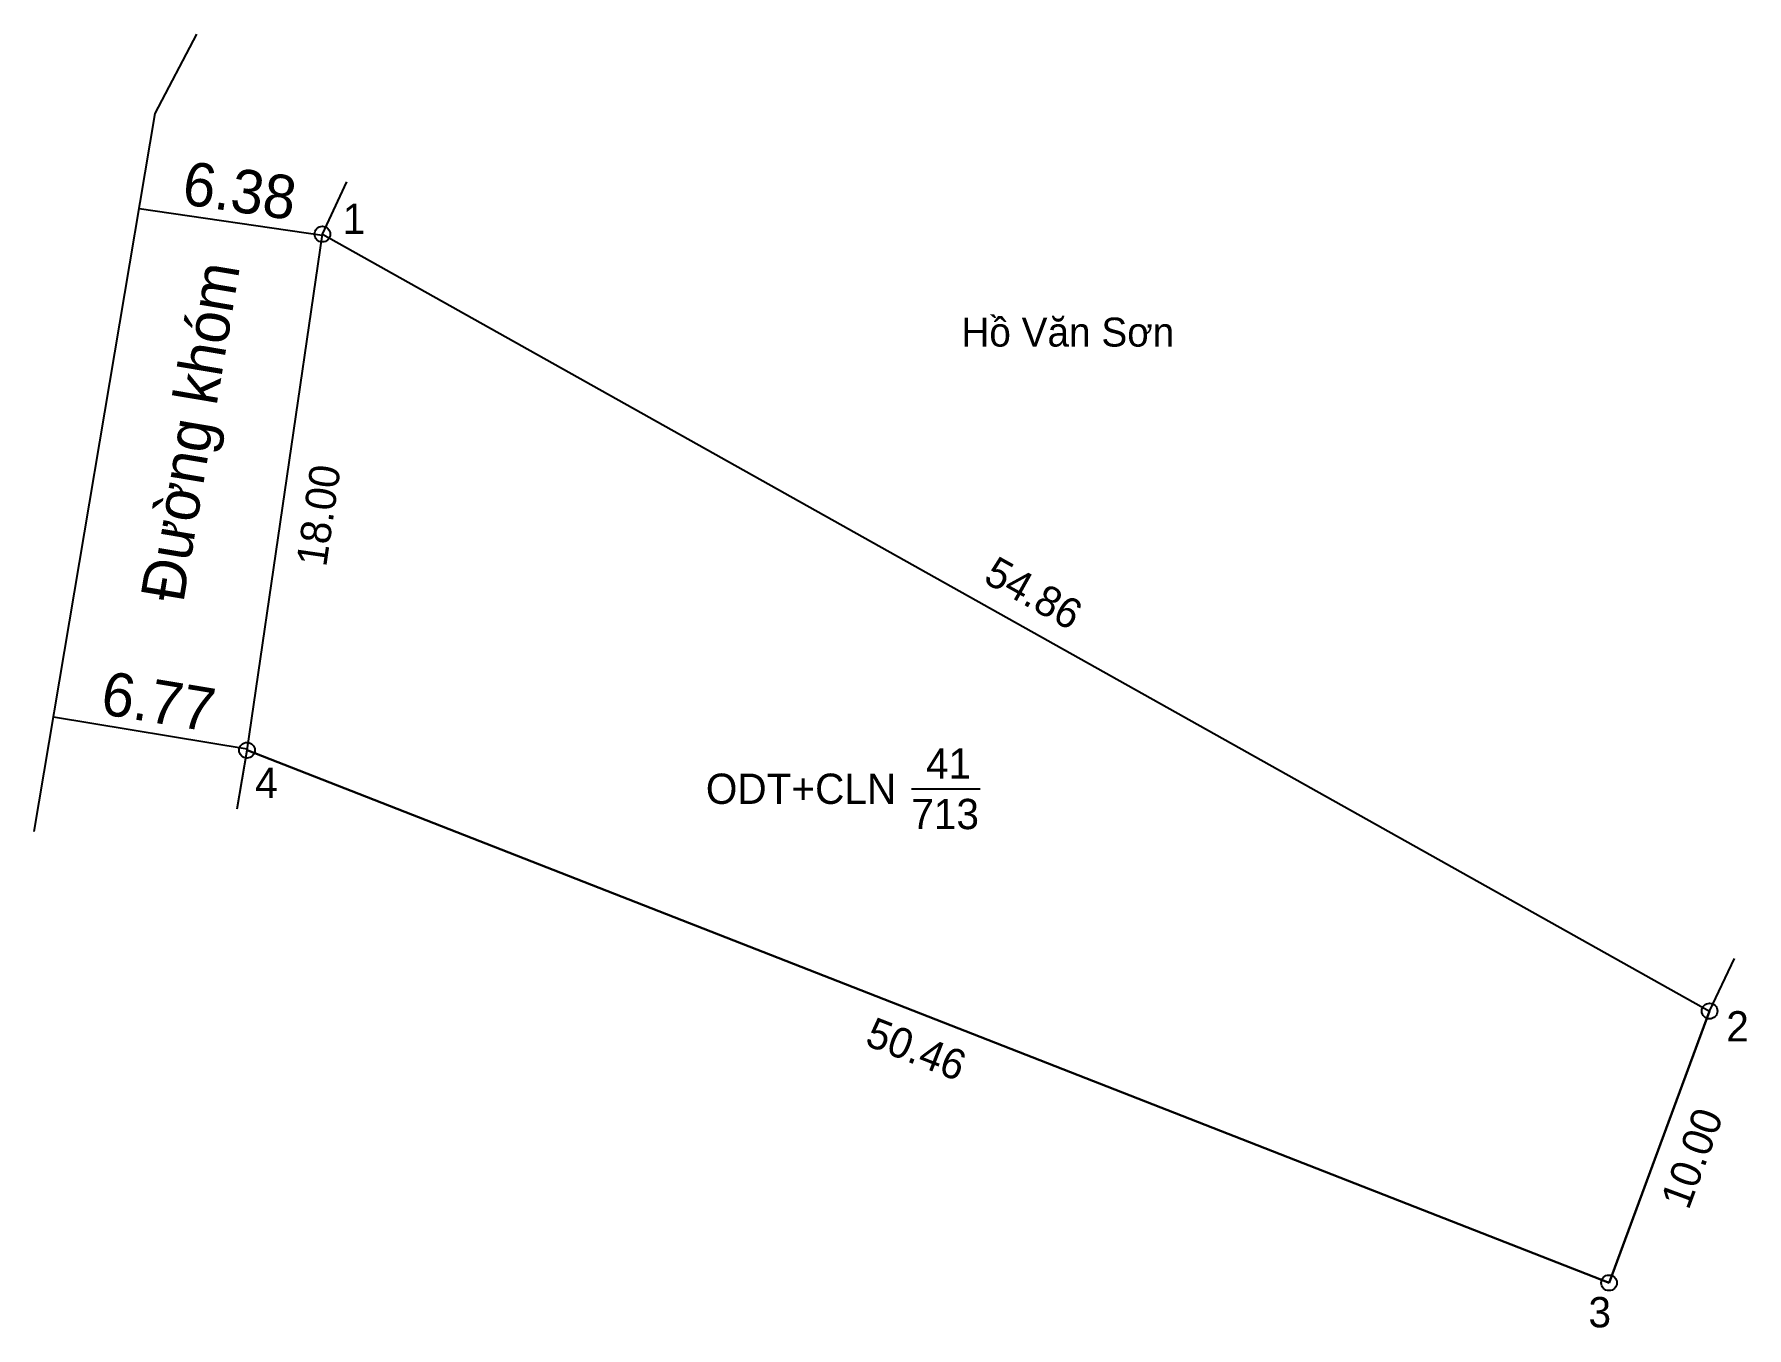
# Model space of a CAD drawing. Extents: x 535859 to 535918.1, y 1839153.6 to 1839198.3.
import ezdxf

# ---------------------------------------------------------------- set-up
doc = ezdxf.new("R2010")
doc.units = 0
for name, color, linetype in [('CanhThua', 7, 'Continuous'), ('ChieuDaiCanhThua', 7, 'Continuous'), ('Level 1', 7, 'Continuous'), ('Level 10', 7, 'Continuous'), ('Level 16', 7, 'Continuous'), ('MocDinhThua', 7, 'Continuous'), ('NhanDiaChinhThua', 7, 'Continuous'), ('SoHieuDinhThua', 7, 'Continuous')]:
    doc.layers.add(name, color=color, linetype=linetype)

msp = doc.modelspace()

# ---------------------------------------------------------------- linework, layer by layer
at = {"layer": 'CanhThua'}
for p, q in [((535866.34, 1839173.56), (535868.94, 1839191.37)), ((535868.94, 1839191.37), (535916.8, 1839164.56)), ((535913.33, 1839155.18), (535866.34, 1839173.56)), ((535916.8, 1839164.56), (535913.33, 1839155.18))]:
    msp.add_line(p, q, dxfattribs=at)
at = {"layer": 'Level 10'}
for p, q in [((535868.94, 1839191.37), (535869.789, 1839193.171)), ((535868.933, 1839191.324), (535862.617, 1839192.246)), ((535866.34, 1839173.56), (535868.94, 1839191.37)), ((535868.94, 1839191.37), (535916.8, 1839164.56)), ((535866.346, 1839173.595), (535859.664, 1839174.705)), ((535866.005, 1839171.543), (535866.34, 1839173.56)), ((535866.34, 1839173.56), (535913.33, 1839155.18)), ((535916.8, 1839164.56), (535917.654, 1839166.374)), ((535913.33, 1839155.18), (535916.8, 1839164.56))]:
    msp.add_line(p, q, dxfattribs=at)
msp.add_lwpolyline([(535859, 1839170.76), (535863.17, 1839195.53), (535864.605, 1839198.269)], dxfattribs=at)
at = {"layer": 'MocDinhThua'}
for centre in [(535868.94, 1839191.37), (535866.34, 1839173.56), (535916.8, 1839164.56), (535913.33, 1839155.18)]:
    msp.add_circle(centre, 0.27, dxfattribs=at)
at = {"layer": 'NhanDiaChinhThua'}
msp.add_line((535889.26, 1839172.23), (535891.631, 1839172.23), dxfattribs=at)

# ---------------------------------------------------------------- texts
at = {"layer": 'ChieuDaiCanhThua'}
for s, rotation, p in [('18.00', 81.69432, (535869.07, 1839179.859)), ('54.86', 330.74352, (535891.699, 1839179.384)), ('50.46', 338.63719, (535887.615, 1839163.401)), ('10.00', 69.69875, (535916.072, 1839157.662))]:
    msp.add_text(s, height=1.0457, rotation=rotation, dxfattribs=at).set_placement(p)
at = {"layer": 'Level 1'}
for s, rotation, p in [('6.38', 351.69432, (535864.051, 1839192.416)), ('Đường khóm', 80.44393, (535864.141, 1839178.618)), ('6.77', 350.56993, (535861.238, 1839174.824))]:
    msp.add_text(s, height=1.5, rotation=rotation, dxfattribs=at).set_placement(p)
at = {"layer": 'Level 16'}
msp.add_text('Hồ Văn Sơn', height=1, dxfattribs=at).set_placement((535890.985, 1839187.49))
at = {"layer": 'NhanDiaChinhThua'}
for s, p in [('41', (535889.767, 1839172.579)), ('ODT+CLN', (535882.171, 1839171.708)), ('713', (535889.26, 1839170.836))]:
    msp.add_text(s, height=1.0457, dxfattribs=at).set_placement(p)
at = {"layer": 'SoHieuDinhThua'}
for s, p in [('1', (535869.64, 1839191.375)), ('4', (535866.621, 1839171.917)), ('2', (535917.375, 1839163.509)), ('3', (535912.622, 1839153.644))]:
    msp.add_text(s, height=1.046, dxfattribs=at).set_placement(p)

doc.saveas('drawing.dxf')
